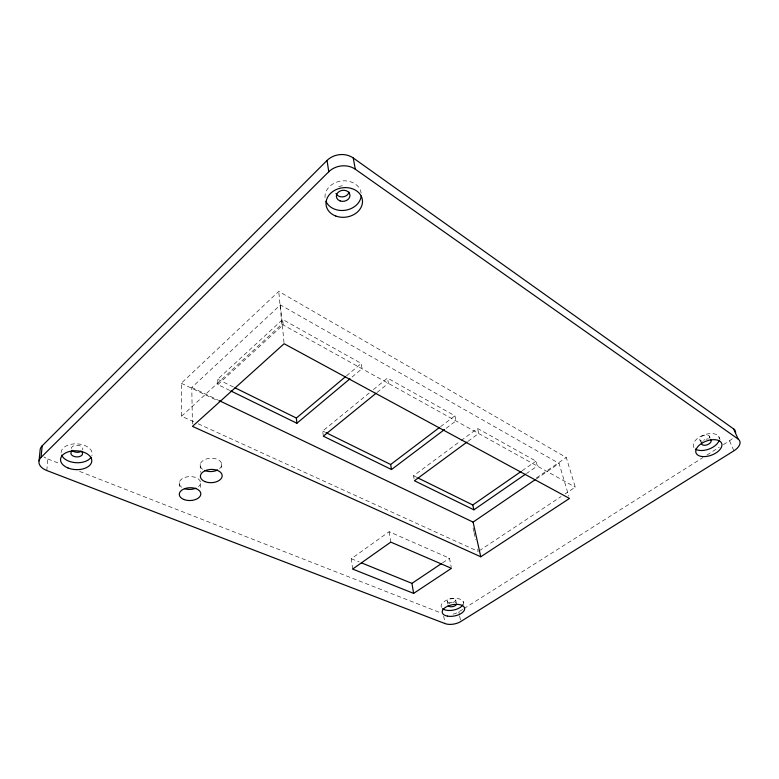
<?xml version="1.0" encoding="UTF-8"?>
<svg xmlns="http://www.w3.org/2000/svg" width="779" height="779" viewBox="0 0 779 779"><rect width="100%" height="100%" fill="white"/><g stroke="black" fill="none" stroke-linecap="round" stroke-linejoin="round"><path stroke-width="0.58" stroke-dasharray="3.9 2.92" d="M46.798 470.526L47.879 458.987A15.619 9.426 3.8 0 1 43.965 456.883M193.737 421.78L181.565 416.229L181.273 383.278L278.746 291.385L566.275 457.516L575.272 487.167L565.155 493.867M192.413 423.951L191.78 387.494L280.401 304.91L559.079 463.408L568.806 496.184M229.786 390.425L217.877 384.602L217.672 379.266L282.66 319.478L361.271 363.433L362.089 368.642L350.91 378M181.565 416.229L281.871 324.22L278.746 291.385M217.877 384.602L283.166 324.804L282.66 319.478M346.431 375.916L361.271 363.433M323.314 436.172L322.701 431.021L369.636 392.665M373.394 389.597L387.475 378.088L454.917 415.791L456.046 420.835L445.452 428.83M377.075 392.46L388.39 383.258L387.475 378.088M440.524 426.697L454.917 415.791M414.068 478.754L413.513 475.765L460.068 441.342M461.041 440.632L477.527 428.431L536.01 461.139L537.374 466.008L526.458 473.544M468.013 441.323L478.734 433.436L477.527 428.431M352.644 569.059L351.31 558.728L389.13 531.716L449.454 558.231L451.236 567.19M522.183 470.72L536.01 461.139M536.419 477.916L566.275 457.516M536.088 479.104L559.079 463.408M442.54 562.857L449.454 558.231M479.202 550.772L561.114 496.544M453.125 614.134A11.198 5.638 -10.8 0 0 458.812 611.846L462.911 609.256M463.933 608.603L702.853 457.624M706.952 455.033L719.26 447.253M723.36 444.663L729.514 440.778A13.613 7.488 -20.8 0 0 733.185 437.759M47.879 458.987L60.343 463.865M79.594 471.412L441.002 612.985M351.31 558.728L359.168 561.922M198.168 423.795L478.189 551.444L477.673 549.098M191.78 387.494L218.052 400.065M181.273 383.278L218.539 401.097M217.672 379.266L233.846 387.231M322.701 431.021L324.853 432.082M413.513 475.765L416.755 477.361M281.871 324.22L575.272 487.167M729.514 440.778L733.876 450.827M718.744 436.61L720.049 439.658M709.27 436.036L710.117 438.051M700 440.164L700.827 442.18M473.028 527.977L473.807 531.502M474.06 532.67L475.609 539.711M463.203 601.573L463.68 603.929M458.812 611.846L459.454 615.079M459.659 616.16L460.73 621.554M455.734 600.054A4.246 2.162 -10.9 0 1 449.356 602.771A4.246 2.162 -10.9 0 1 449.532 598.944A4.246 2.162 -10.9 0 1 455.734 600.054L456.309 602.975M447.35 601.135L447.906 604.066M443.679 616.033L445.091 623.609M389.13 531.716L390.785 542.106M280.401 304.91L283.994 342.556M221.635 463.709L221.898 470.38M200.193 464.459L200.369 472.278M200.515 483.496L200.67 490.147M179.258 482.62L179.306 489.309M702.434 441.274A5.093 2.824 -20.4 0 1 700.487 437.555A5.093 2.824 -20.4 0 1 707.556 435.013A5.093 2.824 -20.4 0 1 708.247 439.181M338.69 186.882A6.797 5.531 -8.5 0 1 343.802 185.83M71.24 448.519A5.813 3.544 3.2 0 1 77.929 445.315A5.813 3.544 3.2 0 1 82.623 449.989M181.692 487.284A10.682 6.436 -1.6 0 1 182.393 478.569A10.682 6.436 -1.6 0 1 196.853 478.004A10.682 6.436 -1.6 0 1 198.548 486.622M202.54 469.299A10.809 6.67 -2.2 0 1 203.465 460.262A10.809 6.67 -2.2 0 1 218.101 459.737A10.809 6.67 -2.2 0 1 219.61 468.685M703.622 440.32A5.112 2.824 -20.3 0 1 704.781 439.697M706.037 439.239A5.112 2.824 -20.3 0 1 708.52 438.947M693.953 447.613A13.623 7.527 -20.3 0 1 703.924 434.916A13.623 7.527 -20.3 0 1 719.348 438.489M325.038 197.603A18.199 14.762 -8.5 0 1 341.504 180.981A18.199 14.762 -8.5 0 1 361.154 193.134M61.122 452.648A15.57 9.436 3.1 0 1 78.358 443.952A15.57 9.436 3.1 0 1 91.893 455.725M448.704 603.871A4.255 2.162 -10.9 0 1 452.395 602.294A4.255 2.162 -10.9 0 1 455.988 602.927M441.43 607.416A11.364 5.755 -10.9 0 1 451.07 598.827A11.364 5.755 -10.9 0 1 463.495 603.043"/><path stroke-width="1.17" d="M733.643 428.927L738.093 439.015A13.72 7.449 -20.6 0 1 733.876 450.827L460.73 621.554A11.276 5.599 -10.8 0 1 445.091 623.609L46.798 470.526A15.765 9.397 3.5 0 1 41.034 457.439L42.183 445.841L327.034 160.455A18.462 15.317 -8.5 0 1 353.257 157.981L733.643 428.927A13.613 7.488 -20.8 0 1 735.6 432.842M39.047 460.856L40.206 449.269A15.619 9.426 3.8 0 1 42.183 445.841M41.034 457.439L328.787 171.74A18.667 15.327 -8.6 0 1 355.292 169.218L738.093 439.015M230.866 390.961L296.887 423.25L296.371 418.041L345.506 376.695M296.887 423.25L349.975 378.779M376.13 393.229L323.314 436.172L391.506 469.533L444.488 429.56M391.506 469.533L390.659 464.508L439.57 427.428M467.04 442.034L414.428 480.74L473.875 509.826L525.465 474.226M417.826 477.887L472.795 504.977L521.19 471.412M219.152 400.591L473.096 522.105L535.085 479.786M361.417 562.837L411.935 583.364L441.557 563.519M413.63 593.384L451.46 568.319L390.785 542.106L352.644 569.059L413.63 593.384L411.935 583.364M480.77 556.79L569.468 498.443L284.101 343.734L192.452 426.376L480.77 556.79L473.096 522.105M234.917 387.767L296.371 418.041M325.934 432.608L390.659 464.508M472.795 504.977L473.875 509.826M353.257 157.981L355.292 169.218M327.034 160.455L328.787 171.74M349.041 192.15A6.797 5.531 -8.5 0 1 342.809 196.853A6.797 5.531 -8.5 0 1 336.002 193.416M81.055 451.489A5.813 3.544 3.2 0 1 71.96 450.33M195.909 488.219A10.682 6.436 -1.6 0 1 184.506 488.667M217.653 469.971A10.809 6.67 -2.2 0 1 204.575 470.448M710.409 439.502A5.112 2.824 -20.3 0 1 707.205 444.799A5.112 2.824 -20.3 0 1 701.519 442.706M719.046 440.602A13.623 7.527 -20.3 0 1 708.695 449.191A13.623 7.527 -20.3 0 1 695.443 449.074M361.193 196.026A18.199 14.762 -8.5 0 1 345.35 210.252A18.199 14.762 -8.5 0 1 325.982 201.352M80.948 451.07A5.833 3.535 3.1 0 1 80.743 456.066A5.833 3.535 3.1 0 1 72.505 455.676A5.833 3.535 3.1 0 1 72.681 450.671M91.124 457.263A15.57 9.436 3.1 0 1 75.67 462.677A15.57 9.436 3.1 0 1 61.599 455.111M456.504 603.959A4.255 2.162 -10.9 0 1 452.755 606.607A4.255 2.162 -10.9 0 1 448.217 605.595M463.028 604.611A11.364 5.755 -10.9 0 1 453.514 610.084A11.364 5.755 -10.9 0 1 442.501 608.681M447.516 616.131A11.403 5.726 -10.9 0 0 464.683 608.935A11.403 5.726 -10.9 0 0 448.12 605.994A11.403 5.726 -10.9 0 0 447.516 616.131M67.929 467.955A15.648 9.416 2.9 0 0 91.795 461.012A15.648 9.416 2.9 0 0 68.786 451.664A15.648 9.416 2.9 0 0 67.929 467.955M335.817 216.046A18.316 14.762 -8.6 0 0 362.488 200.875A18.316 14.762 -8.6 0 0 334.464 190.465A18.316 14.762 -8.6 0 0 335.817 216.046M702.775 456.591A13.691 7.498 -20.2 0 0 721.938 444.575A13.691 7.498 -20.2 0 0 701.821 443.27A13.691 7.498 -20.2 0 0 702.775 456.591M183.727 499.436A10.77 6.407 -1.8 0 0 200.768 494.577A10.77 6.407 -1.8 0 0 185.675 488.355A10.77 6.407 -1.8 0 0 183.727 499.436M204.75 481.529A10.906 6.641 -2.3 0 0 222.103 476.553A10.906 6.641 -2.3 0 0 207 470.049A10.906 6.641 -2.3 0 0 204.75 481.529M340.072 200.924A6.826 5.531 -8.5 0 0 349.956 195.188A6.826 5.531 -8.5 0 0 339.459 191.342A6.826 5.531 -8.5 0 0 340.072 200.924"/></g></svg>
